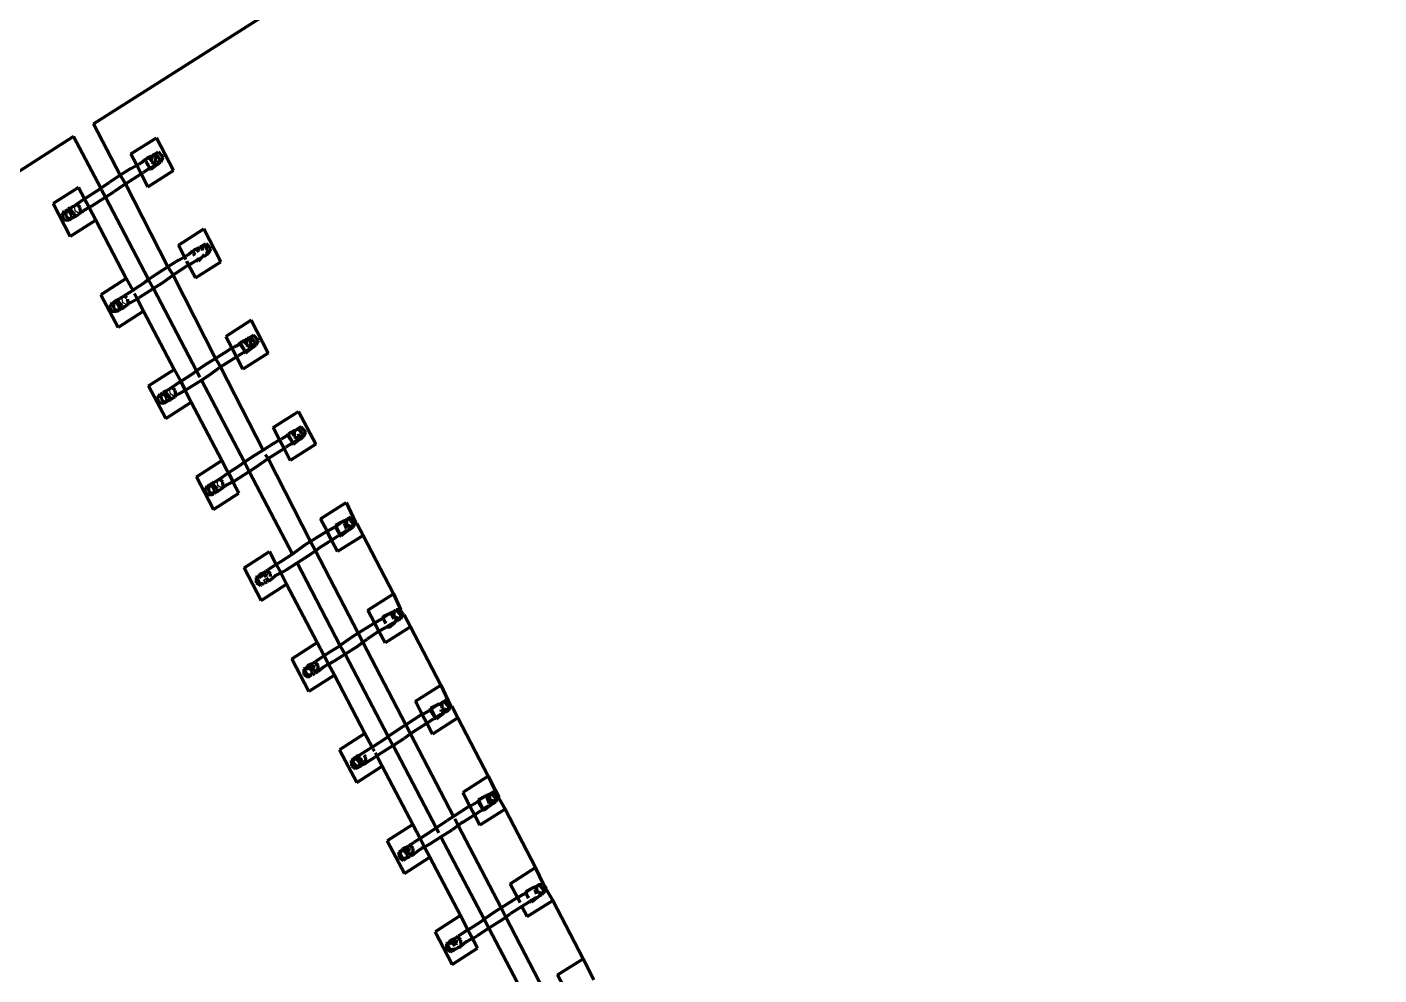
# Model space of a CAD drawing. Header units: millimetres. Extents: x 4307 to 31003, y 2809 to 20009.
# Drawn here: x 11750.7 to 11818.4, y 8622.6 to 8670.1 of the extents above; entities that cross this region are included whole.
import ezdxf

# ---------------------------------------------------------------- set-up
doc = ezdxf.new("R2010")
doc.units = ezdxf.units.MM
doc.layers.add('ProfileEdges', color=7, linetype='Continuous')

msp = doc.modelspace()

# ---------------------------------------------------------------- linework, layer by layer
for p, q in [((11756.615, 8663.517), (11756.821, 8663.157)), ((11756.821, 8663.157), (11756.818, 8663.065)), ((11753.019, 8661.172), (11753.057, 8660.931)), ((11753.309, 8660.786), (11753.057, 8660.931)), ((11758.999, 8658.927), (11759.099, 8658.752)), ((11759.202, 8658.476), (11759.205, 8658.568)), ((11755.403, 8656.583), (11755.441, 8656.341)), ((11755.693, 8656.197), (11755.441, 8656.341)), ((11761.383, 8654.338), (11761.59, 8653.978)), ((11761.586, 8653.887), (11761.59, 8653.978)), ((11757.788, 8651.994), (11757.826, 8651.752)), ((11758.078, 8651.608), (11757.826, 8651.752)), ((11763.767, 8649.749), (11763.974, 8649.389)), ((11763.971, 8649.298), (11763.974, 8649.389)), ((11760.172, 8647.405), (11760.21, 8647.163)), ((11760.462, 8647.018), (11760.21, 8647.163)), ((11766.152, 8645.16), (11766.113, 8645.184)), ((11766.152, 8645.16), (11766.188, 8645.15)), ((11766.188, 8645.15), (11766.358, 8644.8)), ((11766.337, 8644.699), (11766.376, 8644.723)), ((11766.376, 8644.723), (11766.358, 8644.8)), ((11762.556, 8642.815), (11762.56, 8642.79)), ((11762.56, 8642.79), (11762.564, 8642.719)), ((11762.582, 8642.685), (11762.594, 8642.574)), ((11762.846, 8642.429), (11762.708, 8642.508)), ((11768.497, 8640.595), (11768.536, 8640.57)), ((11768.532, 8640.438), (11768.682, 8640.316)), ((11768.699, 8640.148), (11768.749, 8640.186)), ((11764.941, 8638.226), (11764.945, 8638.201)), ((11764.945, 8638.201), (11764.949, 8638.13)), ((11765.203, 8637.856), (11765.072, 8637.893)), ((11765.231, 8637.84), (11765.203, 8637.856)), ((11770.881, 8636.006), (11770.92, 8635.981)), ((11770.92, 8635.981), (11770.957, 8635.972)), ((11770.957, 8635.972), (11771.127, 8635.622)), ((11771.106, 8635.52), (11771.145, 8635.545)), ((11771.145, 8635.545), (11771.127, 8635.622)), ((11767.318, 8633.649), (11767.347, 8633.487)), ((11767.347, 8633.487), (11767.363, 8633.395)), ((11767.423, 8633.361), (11767.363, 8633.395)), ((11767.553, 8633.32), (11767.423, 8633.361)), ((11767.615, 8633.251), (11767.553, 8633.32)), ((11773.341, 8631.383), (11773.511, 8631.033)), ((11773.529, 8630.956), (11773.511, 8631.033)), ((11773.49, 8630.931), (11773.529, 8630.956)), ((11769.709, 8629.048), (11769.717, 8628.952)), ((11769.972, 8628.677), (11769.841, 8628.714)), ((11769.999, 8628.662), (11769.972, 8628.677)), ((11775.689, 8626.803), (11775.65, 8626.827)), ((11775.685, 8626.671), (11775.835, 8626.549)), ((11775.901, 8626.418), (11775.852, 8626.381)), ((11772.093, 8624.459), (11772.097, 8624.433)), ((11772.097, 8624.433), (11772.101, 8624.362)), ((11772.246, 8624.151), (11772.202, 8624.169))]:
    msp.add_line(p, q)
at = {"layer": 'ProfileEdges', "lineweight": 211}
for p, q in [((11753.993, 8665.294), (11819.536, 8706.964)), ((11753.993, 8665.294), (11755.335, 8662.711)), ((11752.998, 8664.659), (11687.604, 8622.703)), ((11754.36, 8662.06), (11752.998, 8664.659)), ((11755.868, 8663.782), (11757.143, 8664.593)), ((11757.143, 8664.593), (11757.998, 8662.949)), ((11756.163, 8663.215), (11755.868, 8663.782)), ((11756.405, 8663.35), (11756.585, 8663.497)), ((11756.615, 8663.517), (11756.576, 8663.541)), ((11756.585, 8663.497), (11756.576, 8663.541)), ((11756.585, 8663.497), (11756.615, 8663.517)), ((11756.61, 8663.384), (11756.585, 8663.497)), ((11756.615, 8663.517), (11756.677, 8663.564)), ((11756.887, 8663.654), (11756.677, 8663.564)), ((11756.776, 8663.466), (11756.888, 8663.579)), ((11756.887, 8663.654), (11756.929, 8663.723)), ((11756.915, 8663.666), (11756.887, 8663.654)), ((11756.887, 8663.654), (11756.888, 8663.579)), ((11756.888, 8663.579), (11756.892, 8663.383)), ((11756.929, 8663.723), (11756.915, 8663.666)), ((11756.979, 8663.708), (11756.929, 8663.723)), ((11757.031, 8663.748), (11756.979, 8663.708)), ((11757.091, 8663.783), (11757.031, 8663.748)), ((11757.031, 8663.748), (11757.123, 8663.376)), ((11757.091, 8663.783), (11757.187, 8663.848)), ((11757.333, 8663.508), (11757.091, 8663.783)), ((11757.187, 8663.848), (11757.239, 8663.881)), ((11757.239, 8663.881), (11757.483, 8663.607)), ((11757.273, 8663.387), (11757.333, 8663.508)), ((11757.366, 8663.374), (11757.483, 8663.607)), ((11755.862, 8663.047), (11755.335, 8662.711)), ((11755.862, 8663.047), (11756.163, 8663.215)), ((11756.163, 8663.215), (11756.262, 8663.259)), ((11756.384, 8662.79), (11756.163, 8663.215)), ((11756.325, 8663.305), (11756.262, 8663.259)), ((11756.405, 8663.35), (11756.325, 8663.305)), ((11756.384, 8662.79), (11756.475, 8662.848)), ((11756.818, 8663.065), (11756.475, 8662.848)), ((11756.61, 8663.384), (11756.818, 8663.065)), ((11756.723, 8662.138), (11757.998, 8662.949)), ((11756.818, 8663.065), (11756.924, 8663.111)), ((11756.818, 8663.065), (11756.819, 8663.023)), ((11756.858, 8663), (11756.819, 8663.023)), ((11757.176, 8663.25), (11756.858, 8663)), ((11756.892, 8663.383), (11757.176, 8663.25)), ((11757.012, 8663.184), (11756.924, 8663.111)), ((11757.012, 8663.184), (11757.176, 8663.25)), ((11757.061, 8663.397), (11757.123, 8663.376)), ((11757.176, 8663.25), (11757.219, 8663.277)), ((11757.273, 8663.387), (11757.214, 8663.395)), ((11757.219, 8663.277), (11757.291, 8663.334)), ((11757.366, 8663.374), (11757.273, 8663.387)), ((11757.291, 8663.334), (11757.273, 8663.387)), ((11757.291, 8663.334), (11757.366, 8663.374)), ((11754.36, 8662.06), (11754.771, 8662.352)), ((11755.335, 8662.711), (11754.771, 8662.352)), ((11755.543, 8662.255), (11755.017, 8661.879)), ((11755.335, 8662.711), (11755.594, 8662.289)), ((11755.543, 8662.255), (11755.594, 8662.289)), ((11755.594, 8662.289), (11756.384, 8662.79)), ((11755.594, 8662.289), (11757.719, 8658.122)), ((11756.723, 8662.138), (11756.384, 8662.79)), ((11753.243, 8662.106), (11751.972, 8661.29)), ((11753.549, 8661.524), (11753.151, 8661.257)), ((11753.243, 8662.106), (11753.549, 8661.524)), ((11753.712, 8661.633), (11753.549, 8661.524)), ((11753.549, 8661.524), (11753.774, 8661.093)), ((11754.174, 8661.929), (11753.712, 8661.633)), ((11753.888, 8661.157), (11754.596, 8661.61)), ((11754.174, 8661.929), (11754.36, 8662.06)), ((11754.596, 8661.61), (11754.399, 8661.987)), ((11754.596, 8661.61), (11755.017, 8661.879)), ((11756.756, 8657.491), (11754.596, 8661.61)), ((11752.832, 8659.649), (11751.972, 8661.29)), ((11752.421, 8660.688), (11752.539, 8660.922)), ((11752.539, 8660.922), (11752.602, 8660.916)), ((11752.642, 8660.946), (11752.602, 8660.916)), ((11752.602, 8660.916), (11752.608, 8660.647)), ((11752.642, 8660.946), (11752.703, 8661.002)), ((11752.642, 8660.946), (11752.781, 8660.919)), ((11752.703, 8661.002), (11752.73, 8661.025)), ((11752.79, 8661.076), (11752.73, 8661.025)), ((11752.73, 8661.025), (11752.806, 8661.047)), ((11752.799, 8660.885), (11752.781, 8660.919)), ((11752.79, 8661.076), (11752.842, 8661.071)), ((11752.942, 8660.865), (11752.799, 8660.885)), ((11752.905, 8660.682), (11752.799, 8660.885)), ((11752.806, 8661.047), (11752.942, 8660.865)), ((11752.842, 8661.071), (11752.946, 8661.142)), ((11752.942, 8660.865), (11753.05, 8660.771)), ((11752.946, 8661.142), (11753.019, 8661.172)), ((11753.151, 8661.257), (11753.019, 8661.172)), ((11753.056, 8660.661), (11753.05, 8660.771)), ((11753.321, 8661.1), (11753.151, 8661.257)), ((11753.309, 8660.786), (11753.19, 8660.721)), ((11753.309, 8660.786), (11753.342, 8660.851)), ((11753.342, 8660.851), (11753.321, 8661.1)), ((11753.435, 8660.903), (11753.342, 8660.851)), ((11753.435, 8660.903), (11753.491, 8660.945)), ((11753.774, 8661.093), (11753.491, 8660.945)), ((11753.888, 8661.157), (11753.774, 8661.093)), ((11753.774, 8661.093), (11754.104, 8660.465)), ((11752.421, 8660.688), (11752.544, 8660.452)), ((11752.748, 8660.469), (11752.544, 8660.452)), ((11752.608, 8660.647), (11752.816, 8660.508)), ((11752.816, 8660.508), (11752.748, 8660.469)), ((11752.786, 8660.449), (11752.748, 8660.469)), ((11752.816, 8660.508), (11752.786, 8660.449)), ((11752.859, 8660.531), (11752.816, 8660.508)), ((11754.104, 8660.465), (11752.832, 8659.649)), ((11752.905, 8660.682), (11752.859, 8660.531)), ((11752.859, 8660.531), (11752.889, 8660.542)), ((11752.93, 8660.578), (11752.889, 8660.542)), ((11752.93, 8660.578), (11753.001, 8660.617)), ((11753.001, 8660.617), (11753.056, 8660.661)), ((11753.086, 8660.643), (11753.001, 8660.617)), ((11753.056, 8660.661), (11753.19, 8660.721)), ((11753.19, 8660.721), (11753.086, 8660.643)), ((11755.635, 8657.545), (11754.104, 8660.465)), ((11758.243, 8659.211), (11759.518, 8660.022)), ((11759.518, 8660.022), (11760.373, 8658.377)), ((11758.548, 8658.626), (11758.243, 8659.211)), ((11758.79, 8658.761), (11758.709, 8658.716)), ((11758.97, 8658.908), (11758.79, 8658.761)), ((11758.96, 8658.952), (11758.999, 8658.927)), ((11758.97, 8658.908), (11758.96, 8658.952)), ((11758.994, 8658.795), (11758.97, 8658.908)), ((11758.994, 8658.795), (11759.051, 8658.697)), ((11759.061, 8658.975), (11758.999, 8658.927)), ((11759.271, 8659.065), (11759.061, 8658.975)), ((11759.273, 8658.951), (11759.161, 8658.877)), ((11759.271, 8659.065), (11759.313, 8659.133)), ((11759.273, 8658.951), (11759.271, 8659.065)), ((11759.299, 8659.077), (11759.313, 8659.133)), ((11759.363, 8659.119), (11759.313, 8659.133)), ((11759.423, 8659.128), (11759.363, 8659.119)), ((11759.571, 8659.259), (11759.415, 8659.159)), ((11759.423, 8659.128), (11759.415, 8659.159)), ((11759.423, 8659.128), (11759.571, 8659.259)), ((11759.595, 8659.154), (11759.423, 8659.128)), ((11759.47, 8658.939), (11759.423, 8659.128)), ((11759.437, 8658.742), (11759.56, 8658.661)), ((11759.571, 8659.259), (11759.623, 8659.291)), ((11759.718, 8658.919), (11759.595, 8659.154)), ((11759.598, 8658.806), (11759.658, 8658.798)), ((11759.675, 8658.745), (11759.604, 8658.688)), ((11759.623, 8659.291), (11759.867, 8659.018)), ((11759.718, 8658.919), (11759.658, 8658.798)), ((11759.658, 8658.798), (11759.75, 8658.784)), ((11759.658, 8658.798), (11759.675, 8658.745)), ((11759.675, 8658.745), (11759.75, 8658.784)), ((11759.867, 8659.018), (11759.75, 8658.784)), ((11757.719, 8658.122), (11757.155, 8657.762)), ((11758.247, 8658.458), (11757.719, 8658.122)), ((11757.719, 8658.122), (11757.978, 8657.699)), ((11758.756, 8658.225), (11757.978, 8657.699)), ((11758.247, 8658.458), (11758.548, 8658.626)), ((11758.548, 8658.626), (11758.646, 8658.669)), ((11758.613, 8658.499), (11758.548, 8658.626)), ((11758.709, 8658.716), (11758.646, 8658.669)), ((11758.721, 8658.292), (11758.661, 8658.407)), ((11758.86, 8658.259), (11758.756, 8658.225)), ((11759.098, 8657.567), (11758.756, 8658.225)), ((11759.202, 8658.476), (11758.86, 8658.259)), ((11759.098, 8657.567), (11760.373, 8658.377)), ((11759.15, 8658.527), (11759.202, 8658.476)), ((11759.202, 8658.476), (11759.396, 8658.595)), ((11759.202, 8658.476), (11759.204, 8658.433)), ((11759.204, 8658.433), (11759.243, 8658.411)), ((11759.396, 8658.595), (11759.243, 8658.411)), ((11759.474, 8658.636), (11759.396, 8658.595)), ((11759.56, 8658.661), (11759.474, 8658.636)), ((11759.576, 8658.711), (11759.56, 8658.661)), ((11759.56, 8658.661), (11759.604, 8658.688)), ((11755.635, 8657.545), (11754.363, 8656.729)), ((11755.635, 8657.545), (11755.956, 8656.933)), ((11756.756, 8657.491), (11756.559, 8657.339)), ((11757.155, 8657.762), (11756.756, 8657.491)), ((11756.997, 8657.031), (11756.756, 8657.491)), ((11757.402, 8657.289), (11757.927, 8657.666)), ((11757.978, 8657.699), (11757.927, 8657.666)), ((11757.978, 8657.699), (11760.103, 8653.532)), ((11755.223, 8655.089), (11754.363, 8656.729)), ((11755.956, 8656.933), (11755.536, 8656.667)), ((11755.989, 8656.975), (11755.956, 8656.933)), ((11756.559, 8657.339), (11755.989, 8656.975)), ((11756.03, 8656.792), (11756.176, 8656.514)), ((11756.997, 8657.031), (11756.272, 8656.568)), ((11757.402, 8657.289), (11756.997, 8657.031)), ((11759.156, 8652.913), (11756.997, 8657.031)), ((11754.806, 8656.099), (11754.924, 8656.332)), ((11754.806, 8656.099), (11754.929, 8655.863)), ((11754.988, 8656.244), (11754.891, 8656.155)), ((11754.924, 8656.332), (11754.987, 8656.327)), ((11755.026, 8656.357), (11754.987, 8656.327)), ((11754.987, 8656.327), (11755.039, 8656.316)), ((11754.987, 8656.327), (11754.988, 8656.244)), ((11755.039, 8656.316), (11754.988, 8656.244)), ((11754.988, 8656.244), (11754.992, 8656.058)), ((11754.992, 8656.058), (11755.2, 8655.918)), ((11755.026, 8656.357), (11755.087, 8656.413)), ((11755.039, 8656.316), (11755.026, 8656.357)), ((11755.039, 8656.316), (11755.166, 8656.33)), ((11755.087, 8656.413), (11755.151, 8656.438)), ((11755.151, 8656.438), (11755.174, 8656.487)), ((11755.19, 8656.458), (11755.151, 8656.438)), ((11755.183, 8656.296), (11755.166, 8656.33)), ((11755.174, 8656.487), (11755.227, 8656.482)), ((11755.327, 8656.276), (11755.183, 8656.296)), ((11755.289, 8656.093), (11755.183, 8656.296)), ((11755.327, 8656.276), (11755.19, 8656.458)), ((11755.227, 8656.482), (11755.33, 8656.553)), ((11755.289, 8656.093), (11755.243, 8655.942)), ((11755.314, 8655.989), (11755.385, 8656.028)), ((11755.434, 8656.182), (11755.327, 8656.276)), ((11755.403, 8656.583), (11755.33, 8656.553)), ((11755.385, 8656.028), (11755.441, 8656.072)), ((11755.385, 8656.028), (11755.471, 8656.054)), ((11755.403, 8656.583), (11755.536, 8656.667)), ((11755.441, 8656.072), (11755.434, 8656.182)), ((11755.575, 8656.132), (11755.471, 8656.054)), ((11755.655, 8656.557), (11755.536, 8656.667)), ((11755.693, 8656.197), (11755.575, 8656.132)), ((11755.693, 8656.197), (11755.727, 8656.262)), ((11755.727, 8656.262), (11755.705, 8656.511)), ((11755.819, 8656.314), (11755.727, 8656.262)), ((11755.876, 8656.356), (11755.819, 8656.314)), ((11755.876, 8656.356), (11756.176, 8656.514)), ((11756.176, 8656.514), (11756.272, 8656.568)), ((11756.176, 8656.514), (11756.495, 8655.905)), ((11755.132, 8655.879), (11754.929, 8655.863)), ((11755.2, 8655.918), (11755.132, 8655.879)), ((11755.17, 8655.859), (11755.132, 8655.879)), ((11755.2, 8655.918), (11755.17, 8655.859)), ((11755.243, 8655.942), (11755.2, 8655.918)), ((11756.495, 8655.905), (11755.223, 8655.089)), ((11755.243, 8655.942), (11755.272, 8655.952)), ((11755.314, 8655.989), (11755.272, 8655.952)), ((11755.333, 8656.007), (11755.314, 8655.989)), ((11758.026, 8652.984), (11756.495, 8655.905)), ((11761.893, 8655.45), (11760.618, 8654.64)), ((11761.893, 8655.45), (11762.748, 8653.806)), ((11762.008, 8654.702), (11761.86, 8654.605)), ((11762.252, 8654.428), (11762.008, 8654.702)), ((11760.921, 8654.058), (11760.618, 8654.64)), ((11760.631, 8653.868), (11760.921, 8654.058)), ((11760.921, 8654.058), (11761.03, 8654.08)), ((11761.153, 8653.612), (11760.921, 8654.058)), ((11761.093, 8654.127), (11761.03, 8654.08)), ((11761.174, 8654.172), (11761.093, 8654.127)), ((11761.174, 8654.172), (11761.354, 8654.318)), ((11761.383, 8654.338), (11761.344, 8654.363)), ((11761.354, 8654.318), (11761.344, 8654.363)), ((11761.354, 8654.318), (11761.383, 8654.338)), ((11761.379, 8654.206), (11761.354, 8654.318)), ((11761.586, 8653.887), (11761.379, 8654.206)), ((11761.383, 8654.338), (11761.445, 8654.386)), ((11761.445, 8654.386), (11761.656, 8654.475)), ((11761.545, 8654.288), (11761.657, 8654.4)), ((11761.627, 8653.821), (11761.945, 8654.071)), ((11761.656, 8654.475), (11761.698, 8654.544)), ((11761.656, 8654.475), (11761.657, 8654.4)), ((11761.657, 8654.4), (11761.66, 8654.205)), ((11761.945, 8654.071), (11761.66, 8654.205)), ((11761.698, 8654.544), (11761.684, 8654.488)), ((11761.781, 8654.006), (11761.693, 8653.933)), ((11761.747, 8654.53), (11761.698, 8654.544)), ((11761.799, 8654.57), (11761.747, 8654.53)), ((11761.76, 8654.502), (11761.799, 8654.57)), ((11761.781, 8654.006), (11761.945, 8654.071)), ((11761.86, 8654.605), (11761.799, 8654.57)), ((11761.799, 8654.57), (11761.892, 8654.197)), ((11762.102, 8654.33), (11761.86, 8654.605)), ((11762.036, 8654.196), (11761.892, 8654.197)), ((11761.945, 8654.071), (11761.988, 8654.099)), ((11761.988, 8654.099), (11762.065, 8654.166)), ((11762.065, 8654.166), (11762.036, 8654.196)), ((11762.065, 8654.166), (11762.102, 8654.33)), ((11762.065, 8654.166), (11762.134, 8654.195)), ((11762.134, 8654.195), (11762.252, 8654.428)), ((11760.103, 8653.532), (11759.539, 8653.173)), ((11760.631, 8653.868), (11760.103, 8653.532)), ((11760.103, 8653.532), (11760.362, 8653.11)), ((11760.362, 8653.11), (11761.153, 8653.612)), ((11761.153, 8653.612), (11761.244, 8653.67)), ((11761.473, 8652.996), (11761.153, 8653.612)), ((11761.586, 8653.887), (11761.244, 8653.67)), ((11762.748, 8653.806), (11761.473, 8652.996)), ((11761.586, 8653.887), (11761.693, 8653.933)), ((11761.588, 8653.844), (11761.586, 8653.887)), ((11761.588, 8653.844), (11761.627, 8653.821)), ((11756.754, 8652.168), (11758.026, 8652.984)), ((11758.026, 8652.984), (11758.373, 8652.386)), ((11758.943, 8652.75), (11758.373, 8652.386)), ((11759.156, 8652.913), (11758.943, 8652.75)), ((11759.539, 8653.173), (11759.156, 8652.913)), ((11759.323, 8652.596), (11759.156, 8652.913)), ((11759.398, 8652.452), (11759.786, 8652.7)), ((11759.786, 8652.7), (11760.311, 8653.077)), ((11760.311, 8653.077), (11760.362, 8653.11)), ((11760.362, 8653.11), (11762.488, 8648.943)), ((11757.614, 8650.528), (11756.754, 8652.168)), ((11757.611, 8651.892), (11757.715, 8651.964)), ((11757.788, 8651.994), (11757.715, 8651.964)), ((11757.92, 8652.078), (11757.788, 8651.994)), ((11758.348, 8652.37), (11757.92, 8652.078)), ((11758.089, 8651.922), (11757.92, 8652.078)), ((11758.373, 8652.386), (11758.348, 8652.37)), ((11758.373, 8652.386), (11758.577, 8651.934)), ((11758.577, 8651.934), (11758.657, 8651.979)), ((11758.657, 8651.979), (11759.398, 8652.452)), ((11761.552, 8648.331), (11759.398, 8652.452)), ((11757.19, 8651.51), (11757.308, 8651.743)), ((11757.19, 8651.51), (11757.313, 8651.274)), ((11757.373, 8651.655), (11757.275, 8651.566)), ((11757.308, 8651.743), (11757.371, 8651.738)), ((11757.516, 8651.29), (11757.313, 8651.274)), ((11757.411, 8651.768), (11757.371, 8651.738)), ((11757.371, 8651.738), (11757.423, 8651.727)), ((11757.371, 8651.738), (11757.373, 8651.655)), ((11757.449, 8651.723), (11757.373, 8651.655)), ((11757.373, 8651.655), (11757.377, 8651.469)), ((11757.377, 8651.469), (11757.584, 8651.329)), ((11757.411, 8651.768), (11757.472, 8651.824)), ((11757.423, 8651.727), (11757.411, 8651.768)), ((11757.423, 8651.727), (11757.449, 8651.723)), ((11757.449, 8651.723), (11757.472, 8651.824)), ((11757.449, 8651.723), (11757.55, 8651.741)), ((11757.472, 8651.824), (11757.535, 8651.849)), ((11757.584, 8651.329), (11757.516, 8651.29)), ((11757.554, 8651.27), (11757.516, 8651.29)), ((11757.535, 8651.849), (11757.558, 8651.898)), ((11757.574, 8651.869), (11757.535, 8651.849)), ((11757.568, 8651.707), (11757.55, 8651.741)), ((11757.584, 8651.329), (11757.554, 8651.27)), ((11757.558, 8651.898), (11757.611, 8651.892)), ((11757.711, 8651.687), (11757.568, 8651.707)), ((11757.674, 8651.503), (11757.568, 8651.707)), ((11757.574, 8651.869), (11757.611, 8651.892)), ((11757.574, 8651.869), (11757.711, 8651.687)), ((11757.627, 8651.352), (11757.584, 8651.329)), ((11757.614, 8650.528), (11758.886, 8651.344)), ((11757.674, 8651.503), (11757.627, 8651.352)), ((11757.627, 8651.352), (11757.658, 8651.363)), ((11757.699, 8651.4), (11757.658, 8651.363)), ((11757.699, 8651.4), (11757.769, 8651.439)), ((11757.711, 8651.687), (11757.818, 8651.593)), ((11757.769, 8651.439), (11757.825, 8651.482)), ((11757.769, 8651.439), (11757.855, 8651.465)), ((11757.825, 8651.482), (11757.818, 8651.593)), ((11757.959, 8651.543), (11757.855, 8651.465)), ((11758.078, 8651.608), (11757.959, 8651.543)), ((11758.078, 8651.608), (11758.111, 8651.672)), ((11758.111, 8651.672), (11758.089, 8651.922)), ((11758.203, 8651.724), (11758.111, 8651.672)), ((11758.26, 8651.766), (11758.203, 8651.724)), ((11758.26, 8651.766), (11758.577, 8651.934)), ((11758.886, 8651.344), (11758.577, 8651.934)), ((11758.886, 8651.344), (11760.417, 8648.423)), ((11762.993, 8650.069), (11764.268, 8650.879)), ((11764.268, 8650.879), (11765.123, 8649.235)), ((11763.316, 8649.447), (11762.993, 8650.069)), ((11764.082, 8649.955), (11764.04, 8649.886)), ((11764.068, 8649.899), (11764.082, 8649.955)), ((11764.116, 8649.931), (11764.068, 8649.899)), ((11764.116, 8649.931), (11764.082, 8649.955)), ((11764.244, 8650.015), (11764.116, 8649.931)), ((11764.392, 8650.113), (11764.244, 8650.015)), ((11764.486, 8649.741), (11764.244, 8650.015)), ((11764.636, 8649.839), (11764.392, 8650.113)), ((11763.015, 8649.279), (11762.488, 8648.943)), ((11763.015, 8649.279), (11763.316, 8649.447)), ((11763.316, 8649.447), (11763.415, 8649.491)), ((11763.537, 8649.023), (11763.316, 8649.447)), ((11763.478, 8649.537), (11763.415, 8649.491)), ((11763.558, 8649.582), (11763.478, 8649.537)), ((11763.558, 8649.582), (11763.738, 8649.729)), ((11763.971, 8649.298), (11763.628, 8649.081)), ((11763.728, 8649.773), (11763.767, 8649.749)), ((11763.738, 8649.729), (11763.728, 8649.773)), ((11763.767, 8649.749), (11763.763, 8649.617)), ((11763.971, 8649.298), (11763.763, 8649.617)), ((11763.83, 8649.797), (11763.767, 8649.749)), ((11764.04, 8649.886), (11763.83, 8649.797)), ((11763.929, 8649.699), (11764.041, 8649.811)), ((11763.971, 8649.298), (11764.077, 8649.343)), ((11763.972, 8649.255), (11763.971, 8649.298)), ((11764.011, 8649.232), (11763.972, 8649.255)), ((11764.011, 8649.232), (11764.329, 8649.482)), ((11764.04, 8649.886), (11764.041, 8649.811)), ((11764.041, 8649.811), (11764.068, 8649.899)), ((11764.041, 8649.811), (11764.045, 8649.616)), ((11764.045, 8649.616), (11764.329, 8649.482)), ((11764.165, 8649.417), (11764.077, 8649.343)), ((11764.165, 8649.417), (11764.329, 8649.482)), ((11764.238, 8649.761), (11764.276, 8649.608)), ((11764.42, 8649.607), (11764.276, 8649.608)), ((11764.329, 8649.482), (11764.372, 8649.51)), ((11764.372, 8649.51), (11764.449, 8649.577)), ((11764.449, 8649.577), (11764.42, 8649.607)), ((11764.449, 8649.577), (11764.486, 8649.741)), ((11764.449, 8649.577), (11764.518, 8649.606)), ((11764.518, 8649.606), (11764.636, 8649.839)), ((11761.924, 8648.584), (11761.552, 8648.331)), ((11762.488, 8648.943), (11761.924, 8648.584)), ((11762.6, 8648.728), (11762.746, 8648.521)), ((11762.746, 8648.521), (11763.537, 8649.023)), ((11763.537, 8649.023), (11763.628, 8649.081)), ((11763.848, 8648.424), (11763.537, 8649.023)), ((11765.123, 8649.235), (11763.848, 8648.424)), ((11759.146, 8647.607), (11760.417, 8648.423)), ((11760.417, 8648.423), (11760.673, 8647.937)), ((11760.757, 8647.797), (11760.673, 8647.937)), ((11761.327, 8648.161), (11760.757, 8647.797)), ((11761.552, 8648.331), (11761.327, 8648.161)), ((11761.793, 8647.87), (11761.552, 8648.331)), ((11761.793, 8647.87), (11762.17, 8648.111)), ((11762.17, 8648.111), (11762.696, 8648.487)), ((11762.696, 8648.487), (11762.746, 8648.521)), ((11762.746, 8648.521), (11764.872, 8644.354)), ((11760.006, 8645.967), (11759.146, 8647.607)), ((11759.795, 8647.179), (11759.856, 8647.235)), ((11759.856, 8647.235), (11759.919, 8647.26)), ((11759.919, 8647.26), (11759.942, 8647.309)), ((11759.958, 8647.279), (11759.919, 8647.26)), ((11759.995, 8647.303), (11759.942, 8647.309)), ((11759.958, 8647.279), (11759.995, 8647.303)), ((11760.095, 8647.098), (11759.958, 8647.279)), ((11759.995, 8647.303), (11760.099, 8647.375)), ((11760.172, 8647.405), (11760.099, 8647.375)), ((11760.304, 8647.489), (11760.172, 8647.405)), ((11760.757, 8647.797), (11760.304, 8647.489)), ((11760.473, 8647.332), (11760.304, 8647.489)), ((11760.495, 8647.083), (11760.473, 8647.332)), ((11760.644, 8647.177), (11760.978, 8647.354)), ((11760.757, 8647.797), (11760.978, 8647.354)), ((11760.978, 8647.354), (11761.041, 8647.39)), ((11760.978, 8647.354), (11761.278, 8646.783)), ((11761.041, 8647.39), (11761.793, 8647.87)), ((11763.957, 8643.729), (11761.793, 8647.87)), ((11759.574, 8646.921), (11759.692, 8647.154)), ((11759.574, 8646.921), (11759.697, 8646.685)), ((11759.757, 8647.065), (11759.659, 8646.977)), ((11759.692, 8647.154), (11759.755, 8647.148)), ((11759.901, 8646.701), (11759.697, 8646.685)), ((11759.795, 8647.179), (11759.755, 8647.148)), ((11759.755, 8647.148), (11759.807, 8647.138)), ((11759.755, 8647.148), (11759.757, 8647.065)), ((11759.807, 8647.138), (11759.757, 8647.065)), ((11759.757, 8647.065), (11759.761, 8646.88)), ((11759.761, 8646.88), (11759.969, 8646.74)), ((11759.807, 8647.138), (11759.795, 8647.179)), ((11759.807, 8647.138), (11759.934, 8647.152)), ((11759.969, 8646.74), (11759.901, 8646.701)), ((11759.939, 8646.681), (11759.901, 8646.701)), ((11759.952, 8647.118), (11759.934, 8647.152)), ((11759.969, 8646.74), (11759.939, 8646.681)), ((11760.095, 8647.098), (11759.952, 8647.118)), ((11760.058, 8646.914), (11759.952, 8647.118)), ((11759.969, 8646.74), (11760.012, 8646.763)), ((11760.006, 8645.967), (11761.278, 8646.783)), ((11760.058, 8646.914), (11760.012, 8646.763)), ((11760.041, 8646.773), (11760.012, 8646.763)), ((11760.083, 8646.811), (11760.041, 8646.773)), ((11760.083, 8646.811), (11760.153, 8646.849)), ((11760.101, 8646.828), (11760.083, 8646.811)), ((11760.202, 8647.004), (11760.095, 8647.098)), ((11760.209, 8646.893), (11760.153, 8646.849)), ((11760.153, 8646.849), (11760.239, 8646.876)), ((11760.202, 8647.004), (11760.209, 8646.893)), ((11760.343, 8646.953), (11760.239, 8646.876)), ((11760.462, 8647.018), (11760.343, 8646.953)), ((11760.462, 8647.018), (11760.495, 8647.083)), ((11760.588, 8647.135), (11760.495, 8647.083)), ((11760.644, 8647.177), (11760.588, 8647.135)), ((11765.368, 8645.497), (11766.643, 8646.308)), ((11766.643, 8646.308), (11767.116, 8645.308)), ((11765.693, 8644.873), (11765.368, 8645.497)), ((11766.46, 8645.364), (11766.113, 8645.184)), ((11766.188, 8645.15), (11766.46, 8645.364)), ((11766.568, 8645.392), (11766.46, 8645.364)), ((11766.559, 8645.266), (11766.591, 8645.298)), ((11766.66, 8645.019), (11766.559, 8645.266)), ((11766.568, 8645.392), (11766.67, 8645.454)), ((11766.591, 8645.298), (11766.568, 8645.392)), ((11766.591, 8645.298), (11766.671, 8645.379)), ((11766.67, 8645.454), (11766.724, 8645.491)), ((11766.67, 8645.454), (11766.671, 8645.379)), ((11766.671, 8645.379), (11766.674, 8645.183)), ((11766.724, 8645.491), (11766.698, 8645.466)), ((11766.724, 8645.491), (11766.776, 8645.524)), ((11766.874, 8645.583), (11766.776, 8645.524)), ((11767.02, 8645.25), (11766.776, 8645.524)), ((11767.116, 8645.308), (11766.874, 8645.583)), ((11767.02, 8645.25), (11766.943, 8645.097)), ((11767.002, 8645.077), (11767.116, 8645.308)), ((11767.188, 8645.259), (11767.116, 8645.308)), ((11767.188, 8645.259), (11767.498, 8644.663)), ((11765.645, 8644.847), (11764.872, 8644.354)), ((11765.645, 8644.847), (11765.693, 8644.873)), ((11765.693, 8644.873), (11766.045, 8645.059)), ((11765.921, 8644.434), (11765.693, 8644.873)), ((11765.921, 8644.434), (11766.258, 8644.649)), ((11766.128, 8645.116), (11766.045, 8645.059)), ((11766.113, 8645.184), (11766.128, 8645.116)), ((11766.188, 8645.15), (11766.128, 8645.116)), ((11766.128, 8645.116), (11766.147, 8645.027)), ((11766.147, 8645.027), (11766.337, 8644.699)), ((11767.498, 8644.663), (11766.223, 8643.853)), ((11766.356, 8644.666), (11766.258, 8644.649)), ((11766.337, 8644.699), (11766.356, 8644.666)), ((11766.376, 8644.723), (11766.356, 8644.666)), ((11766.356, 8644.666), (11766.395, 8644.643)), ((11766.601, 8644.865), (11766.376, 8644.723)), ((11766.713, 8644.893), (11766.395, 8644.643)), ((11766.66, 8645.019), (11766.599, 8645.04)), ((11766.601, 8644.865), (11766.713, 8644.893)), ((11766.943, 8645.097), (11766.674, 8645.183)), ((11766.795, 8644.984), (11766.713, 8644.893)), ((11766.751, 8645.039), (11766.903, 8645.017)), ((11766.795, 8644.984), (11766.903, 8645.017)), ((11766.822, 8644.966), (11766.903, 8645.017)), ((11766.943, 8645.097), (11766.903, 8645.017)), ((11766.903, 8645.017), (11767.002, 8645.077)), ((11767.002, 8645.077), (11766.943, 8645.097)), ((11767.498, 8644.663), (11769.018, 8641.736)), ((11761.537, 8643.046), (11762.809, 8643.863)), ((11762.809, 8643.863), (11763.152, 8643.208)), ((11764.554, 8644.152), (11763.957, 8643.729)), ((11764.872, 8644.354), (11764.554, 8644.152)), ((11764.8, 8643.679), (11765.109, 8643.898)), ((11764.872, 8644.354), (11765.109, 8643.898)), ((11765.109, 8643.898), (11765.326, 8644.055)), ((11765.109, 8643.898), (11767.256, 8639.765)), ((11765.326, 8644.055), (11765.376, 8644.089)), ((11765.376, 8644.089), (11765.921, 8644.434)), ((11766.223, 8643.853), (11765.921, 8644.434)), ((11763.152, 8643.208), (11762.729, 8642.942)), ((11763.387, 8643.365), (11763.152, 8643.208)), ((11763.152, 8643.208), (11763.372, 8642.789)), ((11763.957, 8643.729), (11763.387, 8643.365)), ((11763.671, 8642.957), (11764.199, 8643.295)), ((11764.199, 8643.295), (11764.8, 8643.679)), ((11766.342, 8639.14), (11764.199, 8643.295)), ((11762.397, 8641.406), (11761.537, 8643.046)), ((11762.179, 8642.589), (11762.139, 8642.559)), ((11762.139, 8642.559), (11762.145, 8642.29)), ((11762.179, 8642.589), (11762.295, 8642.659)), ((11762.204, 8642.489), (11762.295, 8642.659)), ((11762.204, 8642.489), (11762.327, 8642.253)), ((11762.385, 8642.642), (11762.289, 8642.545)), ((11762.295, 8642.659), (11762.327, 8642.719)), ((11762.295, 8642.659), (11762.343, 8642.69)), ((11762.327, 8642.719), (11762.556, 8642.815)), ((11762.327, 8642.719), (11762.446, 8642.703)), ((11762.385, 8642.642), (11762.343, 8642.69)), ((11762.446, 8642.703), (11762.385, 8642.642)), ((11762.46, 8642.558), (11762.385, 8642.642)), ((11762.446, 8642.703), (11762.556, 8642.815)), ((11762.446, 8642.703), (11762.582, 8642.685)), ((11762.556, 8642.815), (11762.625, 8642.871)), ((11762.582, 8642.685), (11762.564, 8642.719)), ((11762.725, 8642.665), (11762.582, 8642.685)), ((11762.639, 8642.577), (11762.582, 8642.685)), ((11762.625, 8642.871), (11762.688, 8642.9)), ((11762.688, 8642.482), (11762.665, 8642.526)), ((11762.688, 8642.9), (11762.729, 8642.942)), ((11762.858, 8642.743), (11762.688, 8642.9)), ((11762.688, 8642.482), (11762.731, 8642.396)), ((11762.853, 8642.609), (11762.858, 8642.743)), ((11763.125, 8642.651), (11762.869, 8642.444)), ((11763.218, 8642.703), (11763.125, 8642.651)), ((11763.274, 8642.745), (11763.218, 8642.703)), ((11763.274, 8642.745), (11763.372, 8642.789)), ((11763.372, 8642.789), (11763.671, 8642.957)), ((11763.372, 8642.789), (11763.669, 8642.222)), ((11762.145, 8642.29), (11762.353, 8642.151)), ((11762.424, 8642.231), (11762.327, 8642.253)), ((11762.396, 8642.174), (11762.353, 8642.151)), ((11762.396, 8642.174), (11762.424, 8642.231)), ((11762.397, 8641.406), (11763.669, 8642.222)), ((11762.467, 8642.222), (11762.424, 8642.231)), ((11762.467, 8642.222), (11762.531, 8642.269)), ((11762.569, 8642.249), (11762.531, 8642.269)), ((11762.542, 8642.364), (11762.587, 8642.415)), ((11762.587, 8642.415), (11762.553, 8642.453)), ((11762.589, 8642.288), (11762.569, 8642.249)), ((11762.589, 8642.288), (11762.689, 8642.343)), ((11762.731, 8642.396), (11762.689, 8642.343)), ((11762.731, 8642.396), (11762.835, 8642.457)), ((11762.731, 8642.396), (11762.846, 8642.429)), ((11762.869, 8642.444), (11762.846, 8642.429)), ((11765.2, 8639.302), (11763.669, 8642.222)), ((11767.743, 8640.926), (11769.018, 8641.736)), ((11769.018, 8641.736), (11769.378, 8640.955)), ((11768.077, 8640.284), (11767.743, 8640.926)), ((11768.429, 8640.47), (11768.077, 8640.284)), ((11768.429, 8640.47), (11768.512, 8640.527)), ((11768.497, 8640.595), (11768.85, 8640.777)), ((11768.512, 8640.527), (11768.497, 8640.595)), ((11768.536, 8640.57), (11768.512, 8640.527)), ((11768.573, 8640.561), (11768.512, 8640.527)), ((11768.532, 8640.438), (11768.512, 8640.527)), ((11768.536, 8640.57), (11768.85, 8640.777)), ((11768.952, 8640.802), (11768.85, 8640.777)), ((11768.913, 8640.735), (11768.952, 8640.802)), ((11768.913, 8640.735), (11768.944, 8640.677)), ((11768.972, 8640.724), (11768.944, 8640.677)), ((11768.944, 8640.677), (11769.033, 8640.478)), ((11769.054, 8640.865), (11768.952, 8640.802)), ((11769.055, 8640.81), (11768.972, 8640.724)), ((11769.082, 8640.877), (11769.054, 8640.865)), ((11769.055, 8640.81), (11769.054, 8640.865)), ((11769.059, 8640.594), (11769.055, 8640.81)), ((11769.059, 8640.594), (11769.315, 8640.483)), ((11769.082, 8640.877), (11769.16, 8640.935)), ((11769.378, 8640.955), (11769.16, 8640.935)), ((11769.405, 8640.661), (11769.16, 8640.935)), ((11769.315, 8640.483), (11769.257, 8640.436)), ((11769.287, 8640.428), (11769.315, 8640.483)), ((11769.359, 8640.511), (11769.315, 8640.483)), ((11769.315, 8640.483), (11769.387, 8640.488)), ((11769.359, 8640.511), (11769.405, 8640.661)), ((11769.5, 8640.719), (11769.378, 8640.955)), ((11769.5, 8640.719), (11769.387, 8640.488)), ((11769.563, 8640.687), (11769.5, 8640.719)), ((11769.563, 8640.687), (11769.873, 8640.092)), ((11768.029, 8640.258), (11767.256, 8639.765)), ((11768.295, 8639.863), (11767.761, 8639.5)), ((11768.077, 8640.284), (11768.029, 8640.258)), ((11768.295, 8639.863), (11768.077, 8640.284)), ((11768.643, 8640.059), (11768.295, 8639.863)), ((11768.598, 8639.282), (11768.295, 8639.863)), ((11768.532, 8640.438), (11768.636, 8640.258)), ((11769.873, 8640.092), (11768.598, 8639.282)), ((11768.741, 8640.077), (11768.643, 8640.059)), ((11768.699, 8640.148), (11768.741, 8640.077)), ((11768.761, 8640.134), (11768.741, 8640.077)), ((11768.741, 8640.077), (11768.78, 8640.054)), ((11768.985, 8640.276), (11768.761, 8640.134)), ((11768.78, 8640.054), (11769.097, 8640.304)), ((11768.985, 8640.276), (11769.097, 8640.304)), ((11769.179, 8640.395), (11769.066, 8640.43)), ((11769.097, 8640.304), (11769.179, 8640.395)), ((11769.179, 8640.395), (11769.218, 8640.399)), ((11769.218, 8640.399), (11769.287, 8640.428)), ((11769.873, 8640.092), (11771.393, 8637.165)), ((11763.928, 8638.486), (11765.2, 8639.302)), ((11765.553, 8638.629), (11765.2, 8639.302)), ((11766.342, 8639.14), (11765.772, 8638.775)), ((11766.361, 8639.171), (11766.342, 8639.14)), ((11766.6, 8638.716), (11766.342, 8639.14)), ((11766.938, 8639.562), (11766.361, 8639.171)), ((11767.256, 8639.765), (11766.938, 8639.562)), ((11767.185, 8639.09), (11767.493, 8639.309)), ((11767.256, 8639.765), (11767.493, 8639.309)), ((11767.493, 8639.309), (11767.71, 8639.466)), ((11767.493, 8639.309), (11769.641, 8635.176)), ((11767.761, 8639.5), (11767.71, 8639.466)), ((11764.788, 8636.845), (11763.928, 8638.486)), ((11765.553, 8638.629), (11765.113, 8638.353)), ((11765.772, 8638.775), (11765.553, 8638.629)), ((11765.553, 8638.629), (11765.773, 8638.21)), ((11766.6, 8638.716), (11766.055, 8638.368)), ((11767.185, 8639.09), (11766.6, 8638.716)), ((11768.762, 8634.593), (11766.6, 8638.716)), ((11764.564, 8638), (11764.524, 8637.97)), ((11764.524, 8637.97), (11764.529, 8637.701)), ((11764.564, 8638), (11764.679, 8638.07)), ((11764.588, 8637.899), (11764.679, 8638.07)), ((11764.588, 8637.899), (11764.711, 8637.663)), ((11764.674, 8637.956), (11764.775, 8638.047)), ((11764.679, 8638.07), (11764.711, 8638.13)), ((11764.679, 8638.07), (11764.727, 8638.101)), ((11764.941, 8638.226), (11764.711, 8638.13)), ((11764.711, 8638.13), (11764.846, 8638.112)), ((11764.727, 8638.101), (11764.775, 8638.047)), ((11764.775, 8638.047), (11764.846, 8638.112)), ((11764.775, 8638.047), (11764.971, 8637.825)), ((11764.846, 8638.112), (11764.941, 8638.226)), ((11764.846, 8638.112), (11764.949, 8638.13)), ((11764.915, 8637.68), (11764.971, 8637.825)), ((11764.941, 8638.226), (11765.01, 8638.282)), ((11764.967, 8638.096), (11764.949, 8638.13)), ((11765.11, 8638.076), (11764.967, 8638.096)), ((11764.978, 8637.985), (11764.967, 8638.096)), ((11764.973, 8637.699), (11765.073, 8637.754)), ((11765.044, 8637.947), (11764.978, 8637.985)), ((11765.01, 8638.282), (11765.073, 8638.31)), ((11765.072, 8637.893), (11765.044, 8637.947)), ((11765.072, 8637.893), (11765.11, 8637.802)), ((11765.073, 8638.31), (11765.113, 8638.353)), ((11765.242, 8638.154), (11765.073, 8638.31)), ((11765.11, 8637.802), (11765.073, 8637.754)), ((11765.11, 8637.802), (11765.203, 8637.856)), ((11765.11, 8637.802), (11765.231, 8637.84)), ((11765.203, 8637.856), (11765.223, 8637.872)), ((11765.223, 8637.872), (11765.242, 8638.154)), ((11765.231, 8637.84), (11765.223, 8637.872)), ((11765.253, 8637.854), (11765.231, 8637.84)), ((11765.51, 8638.062), (11765.253, 8637.854)), ((11765.602, 8638.114), (11765.51, 8638.062)), ((11765.659, 8638.156), (11765.602, 8638.114)), ((11765.659, 8638.156), (11765.773, 8638.21)), ((11765.773, 8638.21), (11766.055, 8638.368)), ((11765.773, 8638.21), (11766.06, 8637.661)), ((11764.529, 8637.701), (11764.737, 8637.562)), ((11764.826, 8637.662), (11764.711, 8637.663)), ((11764.78, 8637.585), (11764.737, 8637.562)), ((11764.852, 8637.632), (11764.78, 8637.585)), ((11766.06, 8637.661), (11764.788, 8636.845)), ((11764.852, 8637.632), (11764.826, 8637.662)), ((11764.852, 8637.632), (11764.915, 8637.68)), ((11764.915, 8637.68), (11764.953, 8637.66)), ((11764.973, 8637.699), (11764.953, 8637.66)), ((11767.591, 8634.741), (11766.06, 8637.661)), ((11770.118, 8636.355), (11771.393, 8637.165)), ((11771.393, 8637.165), (11771.885, 8636.13)), ((11771.643, 8636.405), (11771.545, 8636.345)), ((11771.885, 8636.13), (11771.643, 8636.405)), ((11770.461, 8635.695), (11770.118, 8636.355)), ((11770.461, 8635.695), (11770.813, 8635.88)), ((11770.896, 8635.94), (11770.813, 8635.88)), ((11770.881, 8636.006), (11771.235, 8636.187)), ((11770.896, 8635.94), (11770.881, 8636.006)), ((11770.896, 8635.94), (11770.92, 8635.981)), ((11770.957, 8635.972), (11770.896, 8635.94)), ((11770.916, 8635.849), (11770.896, 8635.94)), ((11771.106, 8635.52), (11770.916, 8635.849)), ((11770.92, 8635.981), (11771.235, 8636.187)), ((11771.482, 8635.715), (11771.164, 8635.465)), ((11771.336, 8636.213), (11771.235, 8636.187)), ((11771.336, 8636.213), (11771.297, 8636.146)), ((11771.439, 8636.275), (11771.336, 8636.213)), ((11771.357, 8636.131), (11771.336, 8636.213)), ((11771.357, 8636.131), (11771.44, 8636.21)), ((11771.369, 8635.687), (11771.482, 8635.715)), ((11771.429, 8635.841), (11771.402, 8635.95)), ((11771.563, 8635.806), (11771.429, 8635.841)), ((11771.467, 8636.288), (11771.439, 8636.275)), ((11771.439, 8636.275), (11771.44, 8636.21)), ((11771.44, 8636.21), (11771.443, 8636.005)), ((11771.443, 8636.005), (11771.711, 8635.918)), ((11771.545, 8636.345), (11771.467, 8636.288)), ((11771.563, 8635.806), (11771.482, 8635.715)), ((11771.545, 8636.345), (11771.789, 8636.072)), ((11771.602, 8635.809), (11771.563, 8635.806)), ((11771.602, 8635.809), (11771.671, 8635.838)), ((11771.711, 8635.918), (11771.671, 8635.838)), ((11771.671, 8635.838), (11771.771, 8635.899)), ((11771.789, 8636.072), (11771.711, 8635.918)), ((11771.711, 8635.918), (11771.771, 8635.899)), ((11771.771, 8635.899), (11771.885, 8636.13)), ((11771.885, 8636.13), (11771.938, 8636.116)), ((11771.938, 8636.116), (11772.248, 8635.521)), ((11769.641, 8635.176), (11769.322, 8634.973)), ((11770.414, 8635.669), (11769.641, 8635.176)), ((11769.641, 8635.176), (11769.877, 8634.72)), ((11770.145, 8634.91), (11770.69, 8635.255)), ((11770.414, 8635.669), (11770.461, 8635.695)), ((11770.69, 8635.255), (11770.461, 8635.695)), ((11770.69, 8635.255), (11771.027, 8635.47)), ((11770.973, 8634.71), (11770.69, 8635.255)), ((11772.248, 8635.521), (11770.973, 8634.71)), ((11771.125, 8635.487), (11771.027, 8635.47)), ((11771.125, 8635.487), (11771.106, 8635.52)), ((11771.145, 8635.545), (11771.125, 8635.487)), ((11771.164, 8635.465), (11771.125, 8635.487)), ((11771.369, 8635.687), (11771.145, 8635.545)), ((11772.248, 8635.521), (11773.768, 8632.594)), ((11767.591, 8634.741), (11766.32, 8633.925)), ((11767.951, 8634.055), (11767.591, 8634.741)), ((11767.951, 8634.055), (11768.726, 8634.55)), ((11768.762, 8634.593), (11768.726, 8634.55)), ((11769.322, 8634.973), (11768.762, 8634.593)), ((11769.001, 8634.137), (11768.762, 8634.593)), ((11769.001, 8634.137), (11769.569, 8634.5)), ((11769.877, 8634.72), (11769.569, 8634.5)), ((11770.094, 8634.877), (11769.877, 8634.72)), ((11769.877, 8634.72), (11772.025, 8630.587)), ((11770.094, 8634.877), (11770.145, 8634.91)), ((11767.18, 8632.284), (11766.32, 8633.925)), ((11767.951, 8634.055), (11767.318, 8633.649)), ((11767.991, 8633.979), (11768.058, 8633.851)), ((11768.096, 8633.778), (11768.182, 8633.615)), ((11769.001, 8634.137), (11768.182, 8633.615)), ((11771.162, 8630.015), (11769.001, 8634.137)), ((11766.948, 8633.411), (11766.908, 8633.381)), ((11766.908, 8633.381), (11766.914, 8633.112)), ((11766.914, 8633.112), (11767.122, 8632.972)), ((11767.095, 8633.541), (11766.948, 8633.411)), ((11766.948, 8633.411), (11767.111, 8633.512)), ((11766.973, 8633.31), (11767.111, 8633.512)), ((11767.236, 8633.043), (11766.973, 8633.31)), ((11767.095, 8633.541), (11767.151, 8633.568)), ((11767.111, 8633.512), (11767.151, 8633.568)), ((11767.111, 8633.512), (11767.355, 8633.236)), ((11767.151, 8633.568), (11767.169, 8633.595)), ((11767.236, 8633.043), (11767.164, 8632.996)), ((11767.169, 8633.595), (11767.318, 8633.649)), ((11767.169, 8633.595), (11767.347, 8633.487)), ((11767.18, 8632.284), (11768.452, 8633.1)), ((11767.236, 8633.043), (11767.355, 8633.236)), ((11767.399, 8633.115), (11767.236, 8633.043)), ((11767.347, 8633.487), (11767.423, 8633.44)), ((11767.399, 8633.115), (11767.425, 8633.168)), ((11767.404, 8633.153), (11767.399, 8633.115)), ((11767.404, 8633.153), (11767.425, 8633.168)), ((11767.423, 8633.361), (11767.423, 8633.44)), ((11767.425, 8633.168), (11767.423, 8633.361)), ((11767.534, 8633.297), (11767.425, 8633.168)), ((11767.425, 8633.168), (11767.615, 8633.251)), ((11767.553, 8633.32), (11767.534, 8633.297)), ((11767.626, 8633.565), (11767.547, 8633.638)), ((11767.633, 8633.414), (11767.553, 8633.32)), ((11767.615, 8633.251), (11768.182, 8633.615)), ((11767.615, 8633.251), (11767.633, 8633.414)), ((11767.633, 8633.414), (11767.626, 8633.565)), ((11768.182, 8633.615), (11768.452, 8633.1)), ((11769.983, 8630.18), (11768.452, 8633.1)), ((11767.164, 8632.996), (11767.122, 8632.972)), ((11773.768, 8632.594), (11772.493, 8631.783)), ((11773.768, 8632.594), (11774.313, 8631.545)), ((11773.768, 8632.594), (11774.269, 8631.541)), ((11772.845, 8631.106), (11772.493, 8631.783)), ((11773.823, 8631.686), (11773.721, 8631.624)), ((11773.851, 8631.699), (11773.823, 8631.686)), ((11773.823, 8631.686), (11773.824, 8631.611)), ((11773.915, 8631.741), (11773.851, 8631.699)), ((11774.027, 8631.815), (11773.915, 8631.741)), ((11774.173, 8631.482), (11773.915, 8631.741)), ((11774.269, 8631.541), (11774.027, 8631.815)), ((11772.798, 8631.079), (11772.025, 8630.587)), ((11772.798, 8631.079), (11772.845, 8631.106)), ((11772.845, 8631.106), (11773.197, 8631.291)), ((11773.074, 8630.666), (11772.845, 8631.106)), ((11773.28, 8631.351), (11773.197, 8631.291)), ((11773.266, 8631.417), (11773.619, 8631.598)), ((11773.266, 8631.417), (11773.305, 8631.392)), ((11773.28, 8631.351), (11773.305, 8631.392)), ((11773.3, 8631.26), (11773.28, 8631.351)), ((11773.49, 8630.931), (11773.3, 8631.26)), ((11773.305, 8631.392), (11773.619, 8631.598)), ((11773.341, 8631.383), (11773.305, 8631.392)), ((11773.754, 8631.098), (11773.529, 8630.956)), ((11773.866, 8631.126), (11773.548, 8630.876)), ((11773.721, 8631.624), (11773.619, 8631.598)), ((11773.682, 8631.557), (11773.721, 8631.624)), ((11773.682, 8631.557), (11773.712, 8631.499)), ((11773.712, 8631.499), (11773.824, 8631.611)), ((11773.712, 8631.499), (11773.813, 8631.251)), ((11773.754, 8631.098), (11773.866, 8631.126)), ((11773.948, 8631.217), (11773.813, 8631.251)), ((11773.824, 8631.611), (11773.827, 8631.416)), ((11774.096, 8631.329), (11773.827, 8631.416)), ((11773.948, 8631.217), (11773.866, 8631.126)), ((11773.948, 8631.217), (11773.986, 8631.22)), ((11773.986, 8631.22), (11774.056, 8631.249)), ((11774.056, 8631.249), (11774.096, 8631.329)), ((11774.056, 8631.249), (11774.155, 8631.31)), ((11774.096, 8631.329), (11774.173, 8631.482)), ((11774.155, 8631.31), (11774.096, 8631.329)), ((11774.155, 8631.31), (11774.269, 8631.541)), ((11774.269, 8631.541), (11774.623, 8630.949)), ((11771.162, 8630.015), (11771.707, 8630.384)), ((11772.025, 8630.587), (11771.707, 8630.384)), ((11772.088, 8630.465), (11772.262, 8630.131)), ((11772.479, 8630.288), (11772.529, 8630.321)), ((11772.529, 8630.321), (11773.074, 8630.666)), ((11773.074, 8630.666), (11773.411, 8630.881)), ((11773.348, 8630.139), (11773.074, 8630.666)), ((11774.623, 8630.949), (11773.348, 8630.139)), ((11773.509, 8630.898), (11773.411, 8630.881)), ((11773.509, 8630.898), (11773.49, 8630.931)), ((11773.529, 8630.956), (11773.509, 8630.898)), ((11773.548, 8630.876), (11773.509, 8630.898)), ((11774.623, 8630.949), (11776.143, 8628.023)), ((11769.983, 8630.18), (11768.711, 8629.364)), ((11770.352, 8629.476), (11769.983, 8630.18)), ((11770.648, 8629.666), (11770.352, 8629.476)), ((11770.648, 8629.666), (11771.162, 8630.015)), ((11771.294, 8629.763), (11771.162, 8630.015)), ((11771.401, 8629.559), (11771.953, 8629.911)), ((11772.262, 8630.131), (11771.953, 8629.911)), ((11772.479, 8630.288), (11772.262, 8630.131)), ((11772.262, 8630.131), (11774.409, 8625.998)), ((11769.571, 8627.723), (11768.711, 8629.364)), ((11769.441, 8628.888), (11769.475, 8628.954)), ((11769.709, 8629.048), (11769.475, 8628.954)), ((11769.475, 8628.954), (11769.717, 8628.952)), ((11769.709, 8629.048), (11769.778, 8629.103)), ((11769.735, 8628.918), (11769.717, 8628.952)), ((11769.778, 8629.103), (11769.841, 8629.132)), ((11769.882, 8629.175), (11769.841, 8629.132)), ((11770.011, 8628.976), (11769.841, 8629.132)), ((11769.882, 8629.175), (11770.065, 8629.293)), ((11769.992, 8628.693), (11770.011, 8628.976)), ((11770.352, 8629.476), (11770.065, 8629.293)), ((11770.371, 8628.935), (11770.278, 8628.883)), ((11770.352, 8629.476), (11770.575, 8629.05)), ((11770.371, 8628.935), (11770.427, 8628.977)), ((11770.575, 8629.05), (11770.427, 8628.977)), ((11770.824, 8629.19), (11770.575, 8629.05)), ((11770.575, 8629.05), (11770.843, 8628.539)), ((11770.824, 8629.19), (11771.401, 8629.559)), ((11773.563, 8625.436), (11771.401, 8629.559)), ((11769.332, 8628.822), (11769.293, 8628.792)), ((11769.293, 8628.792), (11769.298, 8628.523)), ((11769.298, 8628.523), (11769.506, 8628.383)), ((11769.332, 8628.822), (11769.441, 8628.888)), ((11769.357, 8628.721), (11769.441, 8628.888)), ((11769.357, 8628.721), (11769.48, 8628.485)), ((11769.441, 8628.888), (11769.496, 8628.923)), ((11769.594, 8628.483), (11769.48, 8628.485)), ((11769.496, 8628.923), (11769.74, 8628.647)), ((11769.549, 8628.407), (11769.506, 8628.383)), ((11769.62, 8628.454), (11769.549, 8628.407)), ((11769.571, 8627.723), (11770.843, 8628.539)), ((11769.62, 8628.454), (11769.594, 8628.483)), ((11769.62, 8628.454), (11769.684, 8628.501)), ((11769.684, 8628.501), (11769.74, 8628.647)), ((11769.742, 8628.521), (11769.684, 8628.501)), ((11769.684, 8628.501), (11769.722, 8628.481)), ((11769.742, 8628.521), (11769.722, 8628.481)), ((11769.878, 8628.898), (11769.735, 8628.918)), ((11769.735, 8628.918), (11769.747, 8628.806)), ((11769.742, 8628.521), (11769.842, 8628.575)), ((11769.812, 8628.769), (11769.747, 8628.806)), ((11769.841, 8628.714), (11769.812, 8628.769)), ((11769.841, 8628.714), (11769.879, 8628.623)), ((11769.879, 8628.623), (11769.842, 8628.575)), ((11769.879, 8628.623), (11769.972, 8628.677)), ((11769.879, 8628.623), (11769.999, 8628.662)), ((11769.972, 8628.677), (11769.992, 8628.693)), ((11769.999, 8628.662), (11769.992, 8628.693)), ((11770.022, 8628.676), (11769.999, 8628.662)), ((11770.278, 8628.883), (11770.022, 8628.676)), ((11770.843, 8628.539), (11772.374, 8625.619)), ((11774.868, 8627.212), (11776.143, 8628.023)), ((11776.53, 8627.187), (11776.143, 8628.023)), ((11775.23, 8626.517), (11774.868, 8627.212)), ((11775.65, 8626.827), (11776.003, 8627.009)), ((11776.003, 8627.009), (11775.689, 8626.803)), ((11776.105, 8627.035), (11776.003, 8627.009)), ((11776.124, 8626.957), (11776.096, 8626.909)), ((11776.096, 8626.909), (11776.186, 8626.711)), ((11776.207, 8627.097), (11776.105, 8627.035)), ((11776.105, 8627.035), (11776.124, 8626.957)), ((11776.208, 8627.043), (11776.124, 8626.957)), ((11776.261, 8627.134), (11776.207, 8627.097)), ((11776.208, 8627.043), (11776.207, 8627.097)), ((11776.212, 8626.827), (11776.208, 8627.043)), ((11776.235, 8627.11), (11776.299, 8627.152)), ((11776.261, 8627.134), (11776.299, 8627.152)), ((11776.53, 8627.187), (11776.299, 8627.152)), ((11776.299, 8627.152), (11776.558, 8626.893)), ((11776.653, 8626.951), (11776.53, 8627.187)), ((11776.688, 8626.973), (11776.53, 8627.187)), ((11776.653, 8626.951), (11776.539, 8626.721)), ((11776.653, 8626.951), (11776.998, 8626.378)), ((11775.182, 8626.49), (11774.409, 8625.998)), ((11775.182, 8626.49), (11775.23, 8626.517)), ((11775.23, 8626.517), (11775.582, 8626.702)), ((11775.361, 8626.264), (11775.23, 8626.517)), ((11775.796, 8626.292), (11775.457, 8626.078)), ((11775.666, 8626.755), (11775.582, 8626.702)), ((11775.666, 8626.755), (11775.65, 8626.827)), ((11775.689, 8626.803), (11775.666, 8626.755)), ((11775.725, 8626.793), (11775.666, 8626.755)), ((11775.685, 8626.671), (11775.666, 8626.755)), ((11775.685, 8626.671), (11775.789, 8626.491)), ((11775.723, 8625.568), (11776.998, 8626.378)), ((11775.894, 8626.309), (11775.796, 8626.292)), ((11775.852, 8626.381), (11775.894, 8626.309)), ((11775.914, 8626.367), (11775.894, 8626.309)), ((11775.933, 8626.286), (11775.894, 8626.309)), ((11776.138, 8626.509), (11775.914, 8626.367)), ((11776.25, 8626.536), (11775.933, 8626.286)), ((11776.138, 8626.509), (11776.25, 8626.536)), ((11776.212, 8626.827), (11776.468, 8626.715)), ((11776.365, 8626.62), (11776.25, 8626.536)), ((11776.41, 8626.669), (11776.289, 8626.682)), ((11776.365, 8626.62), (11776.332, 8626.628)), ((11776.365, 8626.62), (11776.44, 8626.66)), ((11776.468, 8626.715), (11776.41, 8626.669)), ((11776.44, 8626.66), (11776.41, 8626.669)), ((11776.44, 8626.66), (11776.468, 8626.715)), ((11776.512, 8626.743), (11776.468, 8626.715)), ((11776.468, 8626.715), (11776.539, 8626.721)), ((11776.512, 8626.743), (11776.558, 8626.893)), ((11776.998, 8626.378), (11778.518, 8623.451)), ((11772.374, 8625.619), (11771.102, 8624.803)), ((11772.754, 8624.894), (11772.374, 8625.619)), ((11774.091, 8625.795), (11773.563, 8625.436)), ((11774.409, 8625.998), (11774.091, 8625.795)), ((11774.409, 8625.998), (11774.646, 8625.542)), ((11774.646, 8625.542), (11774.863, 8625.698)), ((11774.914, 8625.732), (11774.863, 8625.698)), ((11775.457, 8626.078), (11774.914, 8625.732)), ((11775.723, 8625.568), (11775.457, 8626.078)), ((11772.754, 8624.894), (11772.266, 8624.586)), ((11772.925, 8625.008), (11772.754, 8624.894)), ((11772.754, 8624.894), (11772.976, 8624.47)), ((11773.494, 8625.372), (11772.925, 8625.008)), ((11773.802, 8624.98), (11773.208, 8624.601)), ((11773.563, 8625.436), (11773.494, 8625.372)), ((11773.802, 8624.98), (11773.563, 8625.436)), ((11774.337, 8625.322), (11773.802, 8624.98)), ((11775.963, 8620.858), (11773.802, 8624.98)), ((11774.337, 8625.322), (11774.646, 8625.542)), ((11774.646, 8625.542), (11776.793, 8621.408)), ((11771.962, 8623.162), (11771.102, 8624.803)), ((11771.716, 8624.233), (11771.677, 8624.202)), ((11771.677, 8624.202), (11771.682, 8623.934)), ((11771.716, 8624.233), (11771.826, 8624.298)), ((11771.741, 8624.132), (11771.826, 8624.298)), ((11771.826, 8624.298), (11771.859, 8624.365)), ((11771.826, 8624.298), (11771.88, 8624.333)), ((11771.928, 8624.28), (11771.826, 8624.188)), ((11771.859, 8624.365), (11772.093, 8624.459)), ((11771.859, 8624.365), (11772, 8624.345)), ((11771.88, 8624.333), (11771.928, 8624.28)), ((11772, 8624.345), (11771.928, 8624.28)), ((11771.928, 8624.28), (11772.09, 8624.096)), ((11772, 8624.345), (11772.093, 8624.459)), ((11772, 8624.345), (11772.101, 8624.362)), ((11772.093, 8624.459), (11772.163, 8624.514)), ((11772.119, 8624.329), (11772.101, 8624.362)), ((11772.262, 8624.308), (11772.119, 8624.329)), ((11772.131, 8624.217), (11772.119, 8624.329)), ((11772.202, 8624.169), (11772.131, 8624.217)), ((11772.163, 8624.514), (11772.226, 8624.543)), ((11772.226, 8624.543), (11772.266, 8624.586)), ((11772.395, 8624.386), (11772.226, 8624.543)), ((11772.406, 8624.087), (11772.395, 8624.386)), ((11772.662, 8624.294), (11772.406, 8624.087)), ((11772.755, 8624.346), (11772.662, 8624.294)), ((11772.811, 8624.388), (11772.755, 8624.346)), ((11772.811, 8624.388), (11772.976, 8624.47)), ((11772.976, 8624.47), (11773.208, 8624.601)), ((11772.976, 8624.47), (11773.234, 8623.978)), ((11771.682, 8623.934), (11771.89, 8623.794)), ((11771.741, 8624.132), (11771.864, 8623.896)), ((11771.979, 8623.894), (11771.864, 8623.896)), ((11771.89, 8623.794), (11771.933, 8623.817)), ((11772.004, 8623.865), (11771.933, 8623.817)), ((11771.962, 8623.162), (11773.234, 8623.978)), ((11772.004, 8623.865), (11771.979, 8623.894)), ((11772.004, 8623.865), (11772.068, 8623.912)), ((11772.068, 8623.912), (11772.079, 8624.007)), ((11772.133, 8623.946), (11772.068, 8623.912)), ((11772.106, 8623.892), (11772.068, 8623.912)), ((11772.133, 8623.946), (11772.106, 8623.892)), ((11772.133, 8623.946), (11772.185, 8623.964)), ((11772.208, 8623.984), (11772.185, 8623.964)), ((11772.208, 8623.984), (11772.254, 8624.008)), ((11772.254, 8624.008), (11772.384, 8624.072)), ((11772.406, 8624.087), (11772.384, 8624.072)), ((11777.243, 8622.641), (11778.518, 8623.451)), ((11778.518, 8623.451), (11779.063, 8622.402)), ((11777.614, 8621.927), (11777.243, 8622.641))]:
    msp.add_line(p, q, dxfattribs=at)

doc.saveas('drawing.dxf')
